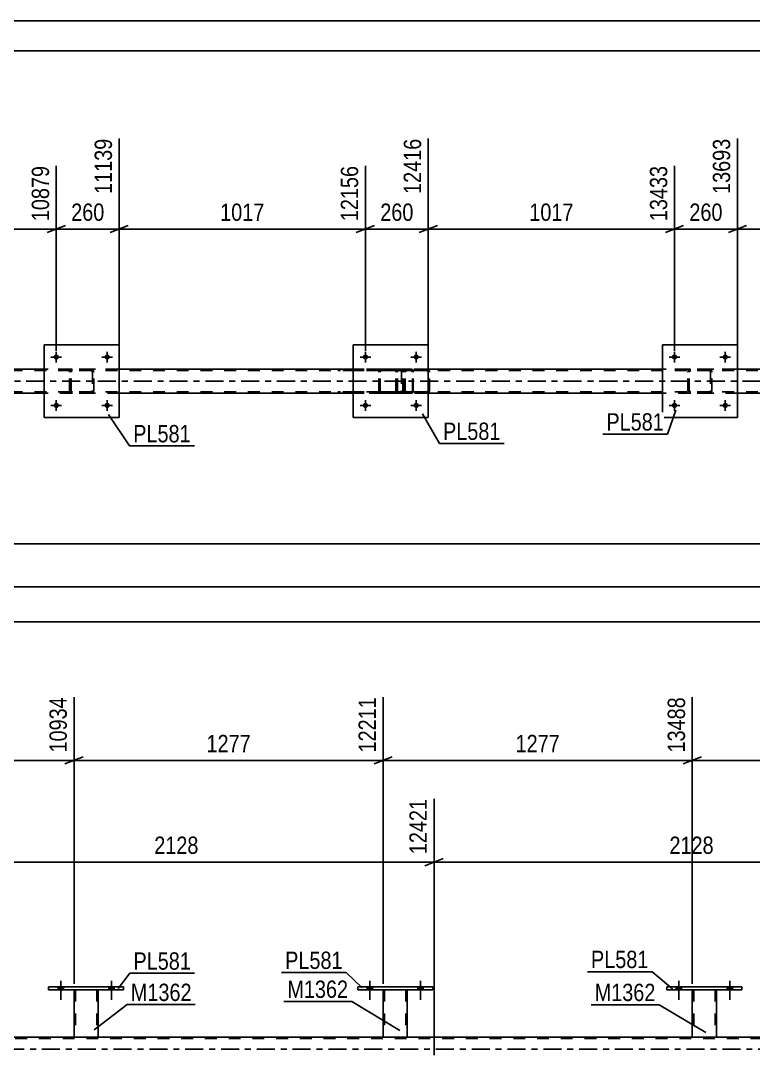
# Model space of a CAD drawing. Header units: millimetres. Extents: x 0 to 841, y 0 to 594.
# Drawn here: x 476.2 to 597.3, y 422.9 to 594 of the extents above; entities that cross this region are included whole.
import ezdxf

# ---------------------------------------------------------------- set-up
doc = ezdxf.new("R2010")
doc.units = ezdxf.units.MM
doc.linetypes.add('DXK_LINE_DOT2', pattern=[3.9198, 1.9599, -1.9599])
doc.linetypes.add('DXK_LINE_DOT3', pattern=[5.9187, 2.979, -0.9799, 0.9799, -0.9799])
doc.styles.add('Arial Narrow', font='ARIALN.TTF', dxfattribs={"height": 0.2})

# ---------------------------------------------------------------- blocks, each defined once
blk = doc.blocks.new('Unknown-122568519-1133 - 12225')
at = {"color": 5, "linetype": 'Continuous'}
for p, q in [((841, 594), (0, 594)), ((836, 589), (5, 589))]:
    blk.add_line(p, q, dxfattribs=at)
blk = doc.blocks.new('Part-122568519-3938 - 3869')
at = {"color": 7, "linetype": 'DXK_LINE_DOT2'}
for p, q in [((586.48, 535.9), (586.52, 536.08)), ((586.52, 536.08), (586.48, 535.9)), ((586.48, 532.86), (586.48, 535.9)), ((586.72, 535.9), (586.74, 535.99)), ((586.72, 532.86), (586.72, 535.9)), ((586.74, 535.99), (586.79, 536.07)), ((586.78, 536.34), (586.96, 536.38)), ((586.96, 536.38), (586.78, 536.34)), ((586.79, 536.07), (586.87, 536.12)), ((586.87, 536.12), (586.96, 536.14)), ((590, 536.38), (586.96, 536.38)), ((590, 536.14), (586.96, 536.14)), ((590, 536.38), (590.19, 536.34)), ((590.19, 536.34), (590, 536.38)), ((590, 536.14), (590.09, 536.12)), ((590.09, 536.12), (590.17, 536.07)), ((590.17, 536.07), (590.22, 535.99)), ((590.22, 535.99), (590.24, 535.9)), ((590.24, 535.9), (590.24, 532.86)), ((590.45, 536.08), (590.48, 535.9)), ((590.48, 535.9), (590.45, 536.08)), ((590.48, 532.86), (590.48, 535.9)), ((586.52, 532.67), (586.48, 532.86)), ((586.48, 532.86), (586.52, 532.67)), ((586.74, 532.77), (586.72, 532.86)), ((586.79, 532.69), (586.74, 532.77)), ((586.96, 532.38), (586.78, 532.41)), ((586.78, 532.41), (586.96, 532.38)), ((586.87, 532.64), (586.79, 532.69)), ((586.96, 532.62), (586.87, 532.64)), ((590, 532.62), (586.96, 532.62)), ((590, 532.38), (586.96, 532.38)), ((590.09, 532.64), (590, 532.62)), ((590.19, 532.41), (590, 532.38)), ((590, 532.38), (590.19, 532.41)), ((590.17, 532.69), (590.09, 532.64)), ((590.22, 532.77), (590.17, 532.69)), ((590.24, 532.86), (590.22, 532.77)), ((590.48, 532.86), (590.45, 532.67)), ((590.45, 532.67), (590.48, 532.86))]:
    blk.add_line(p, q, dxfattribs=at)
at = {"color": 7, "linetype": 'DXK_LINE_DOT3'}
blk.add_line((588.48, 534.38), (588.48, 534.38), dxfattribs=at)
at = {"color": 7, "linetype": 'DXK_LINE_DOT2'}
for centre, start, end in [((586.96, 535.9), 112.5, 157.5), ((586.96, 535.9), 112.5, 157.5), ((590, 535.9), 22.5, 67.5), ((590, 535.9), 22.5, 67.5), ((586.96, 532.86), 202.5, 247.5), ((586.96, 532.86), 202.5, 247.5), ((590, 532.86), 292.5, 337.5), ((590, 532.86), 292.5, 337.5)]:
    blk.add_arc(centre, 0.48, start, end, dxfattribs=at)
blk = doc.blocks.new('Part-122568519-4022 - 3869')
at = {"color": 7, "linetype": 'DXK_LINE_DOT2'}
for p, q in [((747.02, 536.14), (104.28, 536.14)), ((747.02, 536.38), (122.56, 536.38)), ((492.52, 536.38), (480.12, 536.38)), ((543.6, 536.38), (531.2, 536.38)), ((594.68, 536.38), (582.28, 536.38)), ((747.02, 532.62), (104.28, 532.62)), ((492.52, 532.38), (480.12, 532.38)), ((543.6, 532.38), (531.2, 532.38)), ((594.68, 532.38), (582.28, 532.38))]:
    blk.add_line(p, q, dxfattribs=at)
at = {"color": 2, "linetype": 'Continuous'}
for p, q in [((480.12, 536.38), (441.44, 536.38)), ((531.2, 536.38), (492.52, 536.38)), ((582.28, 536.38), (543.6, 536.38)), ((623.32, 536.38), (594.68, 536.38)), ((480.12, 532.38), (441.44, 532.38)), ((531.2, 532.38), (492.52, 532.38)), ((582.28, 532.38), (543.6, 532.38)), ((623.33, 532.38), (594.68, 532.38))]:
    blk.add_line(p, q, dxfattribs=at)
at = {"color": 7, "linetype": 'DXK_LINE_DOT3'}
blk.add_line((104.28, 534.38), (747.02, 534.38), dxfattribs=at)
blk = doc.blocks.new('Part-122568519-4059 - 3869')
at = {"color": 7, "linetype": 'DXK_LINE_DOT2'}
for p, q in [((484.32, 535.9), (484.36, 536.08)), ((484.36, 536.08), (484.32, 535.9)), ((484.32, 532.86), (484.32, 535.9)), ((484.56, 535.9), (484.58, 535.99)), ((484.56, 532.86), (484.56, 535.9)), ((484.58, 535.99), (484.63, 536.07)), ((484.62, 536.34), (484.8, 536.38)), ((484.8, 536.38), (484.62, 536.34)), ((484.63, 536.07), (484.71, 536.12)), ((484.71, 536.12), (484.8, 536.14)), ((487.84, 536.38), (484.8, 536.38)), ((487.84, 536.14), (484.8, 536.14)), ((487.84, 536.38), (488.02, 536.34)), ((488.02, 536.34), (487.84, 536.38)), ((487.84, 536.14), (487.93, 536.12)), ((487.93, 536.12), (488.01, 536.07)), ((488.01, 536.07), (488.06, 535.99)), ((488.06, 535.99), (488.08, 535.9)), ((488.08, 535.9), (488.08, 532.86)), ((488.28, 536.08), (488.32, 535.9)), ((488.32, 535.9), (488.28, 536.08)), ((488.32, 532.86), (488.32, 535.9)), ((484.36, 532.67), (484.32, 532.86)), ((484.32, 532.86), (484.36, 532.67)), ((484.58, 532.77), (484.56, 532.86)), ((484.63, 532.69), (484.58, 532.77)), ((484.8, 532.38), (484.62, 532.41)), ((484.62, 532.41), (484.8, 532.38)), ((484.71, 532.64), (484.63, 532.69)), ((484.8, 532.62), (484.71, 532.64)), ((487.84, 532.62), (484.8, 532.62)), ((487.84, 532.38), (484.8, 532.38)), ((487.93, 532.64), (487.84, 532.62)), ((488.02, 532.41), (487.84, 532.38)), ((487.84, 532.38), (488.02, 532.41)), ((488.01, 532.69), (487.93, 532.64)), ((488.06, 532.77), (488.01, 532.69)), ((488.08, 532.86), (488.06, 532.77)), ((488.32, 532.86), (488.28, 532.67)), ((488.28, 532.67), (488.32, 532.86))]:
    blk.add_line(p, q, dxfattribs=at)
at = {"color": 7, "linetype": 'DXK_LINE_DOT3'}
blk.add_line((486.32, 534.38), (486.32, 534.38), dxfattribs=at)
at = {"color": 7, "linetype": 'DXK_LINE_DOT2'}
for centre, start, end in [((484.8, 535.9), 112.5, 157.5), ((484.8, 535.9), 112.5, 157.5), ((487.84, 535.9), 22.5, 67.5), ((487.84, 535.9), 22.5, 67.5), ((484.8, 532.86), 202.5, 247.5), ((484.8, 532.86), 202.5, 247.5), ((487.84, 532.86), 292.5, 337.5), ((487.84, 532.86), 292.5, 337.5)]:
    blk.add_arc(centre, 0.48, start, end, dxfattribs=at)
blk = doc.blocks.new('Part-122568519-3993 - 3869')
at = {"color": 7, "linetype": 'DXK_LINE_DOT2'}
for p, q in [((540.82, 536.38), (528.67, 536.38)), ((540.82, 536.14), (528.67, 536.14)), ((538.27, 536.08), (538.23, 535.9)), ((538.23, 532.86), (538.23, 535.9)), ((538.48, 535.9), (538.5, 535.99)), ((538.48, 532.86), (538.48, 535.9)), ((538.5, 535.99), (538.55, 536.07)), ((538.73, 536.38), (538.54, 536.34)), ((538.55, 536.07), (538.64, 536.12)), ((538.64, 536.12), (538.73, 536.14)), ((539.55, 536.14), (539.55, 536.38)), ((540.93, 536.34), (540.82, 536.38)), ((540.82, 536.14), (540.88, 536.12)), ((540.88, 536.12), (540.92, 536.07)), ((540.92, 536.07), (540.95, 535.99)), ((541.01, 536.24), (540.93, 536.34)), ((540.95, 535.99), (540.96, 535.9)), ((540.96, 532.86), (540.96, 535.9)), ((541.07, 536.08), (541.01, 536.24)), ((541.09, 535.9), (541.07, 536.08)), ((541.09, 532.86), (541.09, 535.9)), ((540.82, 532.62), (528.67, 532.62)), ((540.82, 532.38), (528.67, 532.38)), ((538.23, 532.86), (538.27, 532.67)), ((538.5, 532.77), (538.48, 532.86)), ((538.55, 532.69), (538.5, 532.77)), ((538.54, 532.42), (538.73, 532.38)), ((538.64, 532.64), (538.55, 532.69)), ((538.73, 532.62), (538.64, 532.64)), ((539.55, 532.38), (539.55, 532.62)), ((540.88, 532.64), (540.82, 532.62)), ((540.82, 532.38), (540.93, 532.42)), ((540.92, 532.69), (540.88, 532.64)), ((540.95, 532.77), (540.92, 532.69)), ((540.93, 532.42), (541.01, 532.52)), ((540.96, 532.86), (540.95, 532.77)), ((541.01, 532.52), (541.07, 532.67)), ((541.07, 532.67), (541.09, 532.86))]:
    blk.add_line(p, q, dxfattribs=at)
for centre, start, end in [((538.72, 535.88), 111.1941, 156.1506), ((538.72, 532.87), 203.8494, 248.8059)]:
    blk.add_arc(centre, 0.492, start, end, dxfattribs=at)
blk = doc.blocks.new('Part-122568519-4032 - 3869')
at = {"color": 7, "linetype": 'DXK_LINE_DOT2'}
for p, q in [((539.59, 536.08), (539.55, 535.9)), ((539.55, 532.86), (539.55, 535.9)), ((539.8, 535.9), (539.82, 535.99)), ((539.8, 532.86), (539.8, 535.9)), ((539.82, 535.99), (539.88, 536.07)), ((540.06, 536.38), (539.86, 536.34)), ((539.88, 536.07), (539.96, 536.12)), ((539.96, 536.12), (540.06, 536.14)), ((555.05, 536.38), (540.06, 536.38)), ((555.05, 536.14), (540.06, 536.14)), ((543.49, 536.34), (543.29, 536.38)), ((543.29, 536.14), (543.39, 536.12)), ((543.39, 536.12), (543.47, 536.07)), ((543.47, 536.07), (543.53, 535.99)), ((543.53, 535.99), (543.55, 535.9)), ((543.55, 532.86), (543.55, 535.9)), ((543.77, 536.07), (543.76, 536.08)), ((543.8, 535.9), (543.77, 536.07)), ((543.8, 532.86), (543.8, 535.9)), ((539.55, 532.86), (539.59, 532.67)), ((539.82, 532.77), (539.8, 532.86)), ((539.88, 532.69), (539.82, 532.77)), ((539.86, 532.42), (540.06, 532.38)), ((539.96, 532.64), (539.88, 532.69)), ((540.06, 532.62), (539.96, 532.64)), ((555.05, 532.62), (540.06, 532.62)), ((555.05, 532.38), (540.06, 532.38)), ((543.39, 532.64), (543.29, 532.62)), ((543.29, 532.38), (543.49, 532.42)), ((543.47, 532.69), (543.39, 532.64)), ((543.53, 532.77), (543.47, 532.69)), ((543.55, 532.86), (543.53, 532.77)), ((543.76, 532.67), (543.78, 532.77)), ((543.78, 532.77), (543.8, 532.86))]:
    blk.add_line(p, q, dxfattribs=at)
for centre, start, end in [((540.04, 535.88), 110.7583, 155.68), ((543.31, 535.88), 24.32, 69.2417), ((540.04, 532.88), 204.32, 249.2417), ((543.31, 532.88), 290.7583, 335.68)]:
    blk.add_arc(centre, 0.496, start, end, dxfattribs=at)
blk = doc.blocks.new('Part-122568519-4064 - 3869')
at = {"color": 2, "linetype": 'Continuous'}
for p, q in [((480.12, 540.38), (480.12, 528.38)), ((480.12, 540.38), (492.52, 540.38)), ((492.52, 540.38), (492.52, 528.38)), ((480.12, 528.38), (492.52, 528.38))]:
    blk.add_line(p, q, dxfattribs=at)
blk = doc.blocks.new('Part-122568519-4065 - 3869')
at = {"color": 7, "linetype": 'DXK_LINE_DOT2'}
for p, q in [((535.4, 535.9), (535.44, 536.08)), ((535.44, 536.08), (535.4, 535.9)), ((535.4, 532.86), (535.4, 535.9)), ((535.64, 535.9), (535.66, 535.99)), ((535.64, 532.86), (535.64, 535.9)), ((535.66, 535.99), (535.71, 536.07)), ((535.7, 536.34), (535.88, 536.38)), ((535.88, 536.38), (535.7, 536.34)), ((535.71, 536.07), (535.79, 536.12)), ((535.79, 536.12), (535.88, 536.14)), ((538.92, 536.38), (535.88, 536.38)), ((538.92, 536.14), (535.88, 536.14)), ((538.92, 536.38), (539.1, 536.34)), ((539.1, 536.34), (538.92, 536.38)), ((538.92, 536.14), (539.01, 536.12)), ((539.01, 536.12), (539.09, 536.07)), ((539.09, 536.07), (539.14, 535.99)), ((539.14, 535.99), (539.16, 535.9)), ((539.16, 535.9), (539.16, 532.86)), ((539.36, 536.08), (539.4, 535.9)), ((539.4, 535.9), (539.36, 536.08)), ((539.4, 532.86), (539.4, 535.9)), ((535.44, 532.67), (535.4, 532.86)), ((535.4, 532.86), (535.44, 532.67)), ((535.66, 532.77), (535.64, 532.86)), ((535.71, 532.69), (535.66, 532.77)), ((535.88, 532.38), (535.7, 532.41)), ((535.7, 532.41), (535.88, 532.38)), ((535.79, 532.64), (535.71, 532.69)), ((535.88, 532.62), (535.79, 532.64)), ((538.92, 532.62), (535.88, 532.62)), ((538.92, 532.38), (535.88, 532.38)), ((539.01, 532.64), (538.92, 532.62)), ((539.1, 532.41), (538.92, 532.38)), ((538.92, 532.38), (539.1, 532.41)), ((539.09, 532.69), (539.01, 532.64)), ((539.14, 532.77), (539.09, 532.69)), ((539.16, 532.86), (539.14, 532.77)), ((539.4, 532.86), (539.36, 532.67)), ((539.36, 532.67), (539.4, 532.86))]:
    blk.add_line(p, q, dxfattribs=at)
at = {"color": 7, "linetype": 'DXK_LINE_DOT3'}
blk.add_line((537.4, 534.38), (537.4, 534.38), dxfattribs=at)
at = {"color": 7, "linetype": 'DXK_LINE_DOT2'}
for centre, start, end in [((535.88, 535.9), 112.5, 157.5), ((535.88, 535.9), 112.5, 157.5), ((538.92, 535.9), 22.5, 67.5), ((538.92, 535.9), 22.5, 67.5), ((535.88, 532.86), 202.5, 247.5), ((535.88, 532.86), 202.5, 247.5), ((538.92, 532.86), 292.5, 337.5), ((538.92, 532.86), 292.5, 337.5)]:
    blk.add_arc(centre, 0.48, start, end, dxfattribs=at)
blk = doc.blocks.new('Part-122568519-4070 - 3869')
at = {"color": 2, "linetype": 'Continuous'}
for p, q in [((531.2, 540.38), (531.2, 528.38)), ((531.2, 540.38), (543.6, 540.38)), ((543.6, 540.38), (543.6, 528.38)), ((531.2, 528.38), (543.6, 528.38))]:
    blk.add_line(p, q, dxfattribs=at)
blk = doc.blocks.new('Bolt-122568519-4153 - 3869')
at = {"linetype": 'Continuous'}
for points in [[(533.64, 530.38, -1), (532.76, 530.38, -1)], [(542.04, 530.38, -1), (541.16, 530.38, -1)]]:
    blk.add_hatch(color=1, dxfattribs=at).paths.add_polyline_path(points)
at = {"color": 1, "linetype": 'Continuous'}
for p, q in [((533.2, 531.26), (533.2, 529.5)), ((541.6, 531.26), (541.6, 529.5)), ((532.32, 530.38), (534.08, 530.38)), ((540.72, 530.38), (542.48, 530.38))]:
    blk.add_line(p, q, dxfattribs=at)
blk = doc.blocks.new('Part-122568519-4083 - 3869')
at = {"color": 2, "linetype": 'Continuous'}
for p, q in [((582.28, 540.38), (582.28, 528.38)), ((582.28, 540.38), (594.68, 540.38)), ((594.68, 540.38), (594.68, 528.38)), ((582.28, 528.38), (594.68, 528.38))]:
    blk.add_line(p, q, dxfattribs=at)
blk = doc.blocks.new('Bolt-122568519-4109 - 3869')
at = {"linetype": 'Continuous'}
for points in [[(482.56, 530.38, -1), (481.68, 530.38, -1)], [(490.96, 530.38, -1), (490.08, 530.38, -1)]]:
    blk.add_hatch(color=1, dxfattribs=at).paths.add_polyline_path(points)
at = {"color": 1, "linetype": 'Continuous'}
for p, q in [((482.12, 531.26), (482.12, 529.5)), ((490.52, 531.26), (490.52, 529.5)), ((481.24, 530.38), (483, 530.38)), ((489.64, 530.38), (491.4, 530.38))]:
    blk.add_line(p, q, dxfattribs=at)
blk = doc.blocks.new('Bolt-122568519-4110 - 3869')
at = {"linetype": 'Continuous'}
for points in [[(482.56, 538.38, -1), (481.68, 538.38, -1)], [(490.96, 538.38, -1), (490.08, 538.38, -1)]]:
    blk.add_hatch(color=1, dxfattribs=at).paths.add_polyline_path(points)
at = {"color": 1, "linetype": 'Continuous'}
for p, q in [((482.12, 539.26), (482.12, 537.5)), ((490.52, 539.26), (490.52, 537.5)), ((481.24, 538.38), (483, 538.38)), ((489.64, 538.38), (491.4, 538.38))]:
    blk.add_line(p, q, dxfattribs=at)
blk = doc.blocks.new('Bolt-122568519-4142 - 3869')
at = {"linetype": 'Continuous'}
for points in [[(533.64, 538.38, -1), (532.76, 538.38, -1)], [(542.04, 538.38, -1), (541.16, 538.38, -1)]]:
    blk.add_hatch(color=1, dxfattribs=at).paths.add_polyline_path(points)
at = {"color": 1, "linetype": 'Continuous'}
for p, q in [((533.2, 539.26), (533.2, 537.5)), ((541.6, 539.26), (541.6, 537.5)), ((532.32, 538.38), (534.08, 538.38)), ((540.72, 538.38), (542.48, 538.38))]:
    blk.add_line(p, q, dxfattribs=at)
blk = doc.blocks.new('Bolt-122568519-4143 - 3869')
at = {"linetype": 'Continuous'}
for points in [[(584.72, 530.38, -1), (583.84, 530.38, -1)], [(593.12, 530.38, -1), (592.24, 530.38, -1)]]:
    blk.add_hatch(color=1, dxfattribs=at).paths.add_polyline_path(points)
at = {"color": 1, "linetype": 'Continuous'}
for p, q in [((584.28, 531.26), (584.28, 529.5)), ((592.68, 531.26), (592.68, 529.5)), ((583.4, 530.38), (585.16, 530.38)), ((591.8, 530.38), (593.56, 530.38))]:
    blk.add_line(p, q, dxfattribs=at)
blk = doc.blocks.new('Bolt-122568519-4144 - 3869')
at = {"linetype": 'Continuous'}
for points in [[(584.72, 538.38, -1), (583.84, 538.38, -1)], [(593.12, 538.38, -1), (592.24, 538.38, -1)]]:
    blk.add_hatch(color=1, dxfattribs=at).paths.add_polyline_path(points)
at = {"color": 1, "linetype": 'Continuous'}
for p, q in [((584.28, 539.26), (584.28, 537.5)), ((592.68, 539.26), (592.68, 537.5)), ((583.4, 538.38), (585.16, 538.38)), ((591.8, 538.38), (593.56, 538.38))]:
    blk.add_line(p, q, dxfattribs=at)
blk = doc.blocks.new('Part-122568519-5319 - 5055')
at = {"color": 7, "linetype": 'DXK_LINE_DOT2'}
for p, q in [((747.76, 425.66), (47.68, 425.66)), ((489.05, 425.9), (485.05, 425.9)), ((540.13, 425.9), (536.13, 425.9)), ((591.22, 425.9), (587.22, 425.9))]:
    blk.add_line(p, q, dxfattribs=at)
at = {"color": 2, "linetype": 'Continuous'}
for p, q in [((485.05, 425.9), (437.97, 425.9)), ((536.13, 425.9), (489.05, 425.9)), ((587.22, 425.9), (540.13, 425.9)), ((624.06, 425.9), (591.22, 425.9))]:
    blk.add_line(p, q, dxfattribs=at)
at = {"color": 7, "linetype": 'DXK_LINE_DOT3'}
blk.add_line((47.68, 423.9), (747.76, 423.9), dxfattribs=at)
blk = doc.blocks.new('Part-122568519-5460 - 5055')
at = {"color": 2, "linetype": 'Continuous'}
for p, q in [((480.85, 434.22), (480.85, 433.74)), ((493.25, 434.22), (480.85, 434.22)), ((480.85, 433.74), (493.25, 433.74)), ((493.25, 433.74), (493.25, 434.22))]:
    blk.add_line(p, q, dxfattribs=at)
blk = doc.blocks.new('Part-122568519-5338 - 5055')
at = {"color": 2, "linetype": 'Continuous'}
for p, q in [((536.13, 433.74), (536.13, 425.9)), ((540.13, 433.74), (540.13, 425.9)), ((536.13, 425.9), (540.13, 425.9))]:
    blk.add_line(p, q, dxfattribs=at)
at = {"color": 7, "linetype": 'DXK_LINE_DOT2'}
for p, q in [((536.13, 433.74), (540.13, 433.74)), ((536.13, 433.74), (536.13, 433.74)), ((536.13, 433.74), (536.13, 433.74)), ((536.37, 433.74), (536.37, 425.9)), ((539.89, 433.74), (539.89, 425.9)), ((540.13, 433.74), (540.13, 433.74)), ((540.13, 433.74), (540.13, 433.74)), ((539.84, 425.9), (539.88, 425.9)), ((539.84, 425.9), (539.88, 425.9)), ((539.88, 425.9), (539.89, 425.9)), ((539.88, 425.9), (539.89, 425.9))]:
    blk.add_line(p, q, dxfattribs=at)
blk = doc.blocks.new('Part-122568519-5343 - 5055')
at = {"color": 2, "linetype": 'Continuous'}
for p, q in [((531.93, 434.22), (531.93, 433.74)), ((544.33, 434.22), (531.93, 434.22)), ((531.93, 433.74), (544.33, 433.74)), ((544.33, 433.74), (544.33, 434.22))]:
    blk.add_line(p, q, dxfattribs=at)
blk = doc.blocks.new('Part-122568519-5353 - 5055')
at = {"color": 2, "linetype": 'Continuous'}
for p, q in [((587.22, 433.74), (587.22, 425.9)), ((591.22, 433.74), (591.22, 425.9)), ((587.22, 425.9), (591.22, 425.9))]:
    blk.add_line(p, q, dxfattribs=at)
at = {"color": 7, "linetype": 'DXK_LINE_DOT2'}
for p, q in [((587.22, 433.74), (591.22, 433.74)), ((587.22, 433.74), (587.22, 433.74)), ((587.22, 433.74), (587.22, 433.74)), ((587.46, 433.74), (587.46, 425.9)), ((590.98, 433.74), (590.98, 425.9)), ((591.22, 433.74), (591.22, 433.74)), ((591.22, 433.74), (591.22, 433.74)), ((590.92, 425.9), (590.96, 425.9)), ((590.92, 425.9), (590.96, 425.9)), ((590.96, 425.9), (590.98, 425.9)), ((590.96, 425.9), (590.98, 425.9))]:
    blk.add_line(p, q, dxfattribs=at)
blk = doc.blocks.new('Part-122568519-5358 - 5055')
at = {"color": 2, "linetype": 'Continuous'}
for p, q in [((583.02, 434.22), (583.02, 433.74)), ((595.42, 434.22), (583.02, 434.22)), ((583.02, 433.74), (595.42, 433.74)), ((595.42, 433.74), (595.42, 434.22))]:
    blk.add_line(p, q, dxfattribs=at)
blk = doc.blocks.new('Bolt-122568519-5420 - 5055')
at = {"linetype": 'Continuous'}
for points in [[(482.41, 433.74), (483.29, 433.74), (483.29, 434.22), (482.41, 434.22)], [(490.81, 433.74), (491.69, 433.74), (491.69, 434.22), (490.81, 434.22)]]:
    blk.add_hatch(color=1, dxfattribs=at).paths.add_polyline_path(points)
at = {"color": 1, "linetype": 'Continuous'}
for p, q in [((482.85, 435.22), (482.85, 432.1)), ((491.25, 435.22), (491.25, 432.1)), ((482.41, 434.22), (482.41, 433.74)), ((483.29, 434.22), (483.29, 433.74)), ((490.81, 434.22), (490.81, 433.74)), ((491.69, 434.22), (491.69, 433.74))]:
    blk.add_line(p, q, dxfattribs=at)
blk = doc.blocks.new('Bolt-122568519-5421 - 5055')
at = {"linetype": 'Continuous'}
for points in [[(482.41, 433.74), (483.29, 433.74), (483.29, 434.22), (482.41, 434.22)], [(490.81, 433.74), (491.69, 433.74), (491.69, 434.22), (490.81, 434.22)]]:
    blk.add_hatch(color=1, dxfattribs=at).paths.add_polyline_path(points)
at = {"color": 1, "linetype": 'Continuous'}
for p, q in [((482.85, 435.22), (482.85, 432.1)), ((491.25, 435.22), (491.25, 432.1)), ((482.41, 434.22), (482.41, 433.74)), ((483.29, 434.22), (483.29, 433.74)), ((490.81, 434.22), (490.81, 433.74)), ((491.69, 434.22), (491.69, 433.74))]:
    blk.add_line(p, q, dxfattribs=at)
blk = doc.blocks.new('Bolt-122568519-5422 - 5055')
at = {"linetype": 'Continuous'}
for points in [[(533.49, 433.74), (534.37, 433.74), (534.37, 434.22), (533.49, 434.22)], [(541.89, 433.74), (542.77, 433.74), (542.77, 434.22), (541.89, 434.22)]]:
    blk.add_hatch(color=1, dxfattribs=at).paths.add_polyline_path(points)
at = {"color": 1, "linetype": 'Continuous'}
for p, q in [((533.93, 435.22), (533.93, 432.1)), ((542.33, 435.22), (542.33, 432.1)), ((533.49, 434.22), (533.49, 433.74)), ((534.37, 434.22), (534.37, 433.74)), ((541.89, 434.22), (541.89, 433.74)), ((542.77, 434.22), (542.77, 433.74))]:
    blk.add_line(p, q, dxfattribs=at)
blk = doc.blocks.new('Bolt-122568519-5425 - 5055')
at = {"linetype": 'Continuous'}
for points in [[(533.49, 433.74), (534.37, 433.74), (534.37, 434.22), (533.49, 434.22)], [(541.89, 433.74), (542.77, 433.74), (542.77, 434.22), (541.89, 434.22)]]:
    blk.add_hatch(color=1, dxfattribs=at).paths.add_polyline_path(points)
at = {"color": 1, "linetype": 'Continuous'}
for p, q in [((533.93, 435.22), (533.93, 432.1)), ((542.33, 435.22), (542.33, 432.1)), ((533.49, 434.22), (533.49, 433.74)), ((534.37, 434.22), (534.37, 433.74)), ((541.89, 434.22), (541.89, 433.74)), ((542.77, 434.22), (542.77, 433.74))]:
    blk.add_line(p, q, dxfattribs=at)
blk = doc.blocks.new('Bolt-122568519-5426 - 5055')
at = {"linetype": 'Continuous'}
for points in [[(584.58, 433.74), (585.46, 433.74), (585.46, 434.22), (584.58, 434.22)], [(592.98, 433.74), (593.86, 433.74), (593.86, 434.22), (592.98, 434.22)]]:
    blk.add_hatch(color=1, dxfattribs=at).paths.add_polyline_path(points)
at = {"color": 1, "linetype": 'Continuous'}
for p, q in [((585.02, 435.22), (585.02, 432.1)), ((593.42, 435.22), (593.42, 432.1)), ((584.58, 434.22), (584.58, 433.74)), ((585.46, 434.22), (585.46, 433.74)), ((592.98, 434.22), (592.98, 433.74)), ((593.86, 434.22), (593.86, 433.74))]:
    blk.add_line(p, q, dxfattribs=at)
blk = doc.blocks.new('Bolt-122568519-5427 - 5055')
at = {"linetype": 'Continuous'}
for points in [[(584.58, 433.74), (585.46, 433.74), (585.46, 434.22), (584.58, 434.22)], [(592.98, 433.74), (593.86, 433.74), (593.86, 434.22), (592.98, 434.22)]]:
    blk.add_hatch(color=1, dxfattribs=at).paths.add_polyline_path(points)
at = {"color": 1, "linetype": 'Continuous'}
for p, q in [((585.02, 435.22), (585.02, 432.1)), ((593.42, 435.22), (593.42, 432.1)), ((584.58, 434.22), (584.58, 433.74)), ((585.46, 434.22), (585.46, 433.74)), ((592.98, 434.22), (592.98, 433.74)), ((593.86, 434.22), (593.86, 433.74))]:
    blk.add_line(p, q, dxfattribs=at)
blk = doc.blocks.new('Part-122568519-5455 - 5055')
at = {"color": 2, "linetype": 'Continuous'}
for p, q in [((485.05, 433.74), (485.05, 425.9)), ((489.05, 433.74), (489.05, 425.9)), ((485.05, 425.9), (489.05, 425.9))]:
    blk.add_line(p, q, dxfattribs=at)
at = {"color": 7, "linetype": 'DXK_LINE_DOT2'}
for p, q in [((485.05, 433.74), (489.05, 433.74)), ((485.05, 433.74), (485.05, 433.74)), ((485.05, 433.74), (485.05, 433.74)), ((485.29, 433.74), (485.29, 425.9)), ((488.81, 433.74), (488.81, 425.9)), ((489.05, 433.74), (489.05, 433.74)), ((489.05, 433.74), (489.05, 433.74)), ((488.76, 425.9), (488.8, 425.9)), ((488.76, 425.9), (488.8, 425.9)), ((488.8, 425.9), (488.81, 425.9)), ((488.8, 425.9), (488.81, 425.9))]:
    blk.add_line(p, q, dxfattribs=at)
blk = doc.blocks.new('StraightDimension-122568519-4648 - 3869')
at = {"color": 7, "linetype": 'Continuous'}
for p, q in [((594.68, 537.38), (594.68, 574.49)), ((626.92, 542.54), (626.92, 569.99)), ((596.18, 560.15), (593.18, 558.95)), ((594.68, 559.55), (626.92, 559.55)), ((625.42, 558.95), (628.42, 560.15))]:
    blk.add_line(p, q, dxfattribs=at)
at = {"color": 0, "linetype": 'Continuous'}
blk.add_wipeout([(626.32, 570.59), (622.12, 570.59), (622.12, 560.25), (626.32, 560.25)], dxfattribs=at)
at = {"color": 0}
blk.add_wipeout([(614.14, 560.3), (614.14, 564.5), (607.46, 564.5), (607.46, 560.3)], dxfattribs=at)
at = {"color": 3, "linetype": 'Continuous', "style": 'Arial Narrow'}
blk.add_text('14499', height=2.863, rotation=90.0002, dxfattribs=at).set_placement((625.72, 560.85))
at = {"color": 3, "style": 'Arial Narrow'}
blk.add_text('806', height=2.863, dxfattribs=at).set_placement((608.06, 560.9))
blk = doc.blocks.new('StraightDimension-122568519-4487 - 3869')
at = {"color": 7, "linetype": 'Continuous'}
blk.add_line((61.72, 494.61), (747.66, 494.61), dxfattribs=at)
blk = doc.blocks.new('StraightDimension-122568519-4349 - 3869')
at = {"color": 7, "linetype": 'Continuous'}
blk.add_line((62.36, 507.46), (626.93, 507.46), dxfattribs=at)
blk = doc.blocks.new('StraightDimension-122568519-4717 - 3869')
at = {"color": 7, "linetype": 'Continuous'}
for p, q in [((492.52, 537.38), (492.52, 574.49)), ((533.2, 539.38), (533.2, 569.99)), ((494.02, 560.15), (491.02, 558.95)), ((492.52, 559.55), (533.2, 559.55)), ((531.7, 558.95), (534.7, 560.15))]:
    blk.add_line(p, q, dxfattribs=at)
at = {"color": 0, "linetype": 'Continuous'}
blk.add_wipeout([(532.6, 570.59), (528.4, 570.59), (528.4, 560.25), (532.6, 560.25)], dxfattribs=at)
at = {"color": 0}
blk.add_wipeout([(517.12, 560.3), (517.12, 564.5), (508.6, 564.5), (508.6, 560.3)], dxfattribs=at)
at = {"color": 3, "linetype": 'Continuous', "style": 'Arial Narrow'}
blk.add_text('12156', height=2.863, rotation=90.0002, dxfattribs=at).set_placement((532, 560.85))
at = {"color": 3, "style": 'Arial Narrow'}
blk.add_text('1017', height=2.863, dxfattribs=at).set_placement((509.2, 560.9))
blk = doc.blocks.new('StraightDimension-122568519-4508 - 3869')
at = {"color": 7, "linetype": 'Continuous'}
blk.add_line((62.36, 500.4), (747.02, 500.4), dxfattribs=at)
blk = doc.blocks.new('StraightDimension-122568519-4663 - 3869')
at = {"color": 7, "linetype": 'Continuous'}
for p, q in [((594.68, 537.38), (594.68, 574.49)), ((584.28, 539.38), (584.28, 569.99)), ((582.78, 558.95), (585.78, 560.15)), ((584.28, 559.55), (594.68, 559.55)), ((596.18, 560.15), (593.18, 558.95))]:
    blk.add_line(p, q, dxfattribs=at)
at = {"color": 0}
blk.add_wipeout([(592.82, 560.3), (592.82, 564.5), (586.14, 564.5), (586.14, 560.3)], dxfattribs=at)
at = {"color": 3, "style": 'Arial Narrow'}
blk.add_text('260', height=2.863, dxfattribs=at).set_placement((586.74, 560.9))
at = {"color": 0, "linetype": 'Continuous'}
blk.add_wipeout([(594.08, 575.09), (589.88, 575.09), (589.88, 564.75), (594.08, 564.75)], dxfattribs=at)
at = {"color": 3, "linetype": 'Continuous', "style": 'Arial Narrow'}
blk.add_text('13693', height=2.863, rotation=90.0002, dxfattribs=at).set_placement((593.48, 565.35))
blk = doc.blocks.new('StraightDimension-122568519-4681 - 3869')
at = {"color": 7, "linetype": 'Continuous'}
for p, q in [((543.6, 537.38), (543.6, 574.49)), ((584.28, 539.38), (584.28, 569.99)), ((545.1, 560.15), (542.1, 558.95)), ((543.6, 559.55), (584.28, 559.55)), ((582.78, 558.95), (585.78, 560.15))]:
    blk.add_line(p, q, dxfattribs=at)
at = {"color": 0, "linetype": 'Continuous'}
blk.add_wipeout([(583.68, 570.59), (579.48, 570.59), (579.48, 560.25), (583.68, 560.25)], dxfattribs=at)
at = {"color": 0}
blk.add_wipeout([(568.2, 560.3), (568.2, 564.5), (559.69, 564.5), (559.69, 560.3)], dxfattribs=at)
at = {"color": 3, "linetype": 'Continuous', "style": 'Arial Narrow'}
blk.add_text('13433', height=2.863, rotation=90.0002, dxfattribs=at).set_placement((583.08, 560.85))
at = {"color": 3, "style": 'Arial Narrow'}
blk.add_text('1017', height=2.863, dxfattribs=at).set_placement((560.29, 560.9))
blk = doc.blocks.new('StraightDimension-122568519-4699 - 3869')
at = {"color": 7, "linetype": 'Continuous'}
for p, q in [((543.6, 537.38), (543.6, 574.49)), ((533.2, 539.38), (533.2, 569.99)), ((531.7, 558.95), (534.7, 560.15)), ((533.2, 559.55), (543.6, 559.55)), ((545.1, 560.15), (542.1, 558.95))]:
    blk.add_line(p, q, dxfattribs=at)
at = {"color": 0}
blk.add_wipeout([(541.74, 560.3), (541.74, 564.5), (535.06, 564.5), (535.06, 560.3)], dxfattribs=at)
at = {"color": 3, "style": 'Arial Narrow'}
blk.add_text('260', height=2.863, dxfattribs=at).set_placement((535.66, 560.9))
at = {"color": 0, "linetype": 'Continuous'}
blk.add_wipeout([(543, 575.09), (538.8, 575.09), (538.8, 564.75), (543, 564.75)], dxfattribs=at)
at = {"color": 3, "linetype": 'Continuous', "style": 'Arial Narrow'}
blk.add_text('12416', height=2.863, rotation=90.0002, dxfattribs=at).set_placement((542.4, 565.35))
blk = doc.blocks.new('StraightDimension-122568519-4735 - 3869')
at = {"color": 7, "linetype": 'Continuous'}
for p, q in [((492.52, 537.38), (492.52, 574.49)), ((482.12, 539.38), (482.12, 569.99)), ((480.62, 558.95), (483.62, 560.15)), ((482.12, 559.55), (492.52, 559.55)), ((494.02, 560.15), (491.02, 558.95))]:
    blk.add_line(p, q, dxfattribs=at)
at = {"color": 0}
blk.add_wipeout([(490.66, 560.3), (490.66, 564.5), (483.98, 564.5), (483.98, 560.3)], dxfattribs=at)
at = {"color": 3, "style": 'Arial Narrow'}
blk.add_text('260', height=2.863, dxfattribs=at).set_placement((484.58, 560.9))
at = {"color": 0, "linetype": 'Continuous'}
blk.add_wipeout([(491.92, 575.09), (487.72, 575.09), (487.72, 564.75), (491.92, 564.75)], dxfattribs=at)
at = {"color": 3, "linetype": 'Continuous', "style": 'Arial Narrow'}
blk.add_text('11139', height=2.863, rotation=90.0002, dxfattribs=at).set_placement((491.32, 565.35))
blk = doc.blocks.new('StraightDimension-122568519-4753 - 3869')
at = {"color": 7, "linetype": 'Continuous'}
for p, q in [((441.44, 537.38), (441.44, 572.66)), ((482.12, 539.38), (482.12, 569.99)), ((442.94, 560.15), (439.94, 558.95)), ((441.44, 559.55), (482.12, 559.55)), ((480.62, 558.95), (483.62, 560.15))]:
    blk.add_line(p, q, dxfattribs=at)
at = {"color": 0, "linetype": 'Continuous'}
blk.add_wipeout([(481.52, 570.59), (477.32, 570.59), (477.32, 560.25), (481.52, 560.25)], dxfattribs=at)
at = {"color": 0}
blk.add_wipeout([(466.04, 560.3), (466.04, 564.5), (457.52, 564.5), (457.52, 560.3)], dxfattribs=at)
at = {"color": 3, "linetype": 'Continuous', "style": 'Arial Narrow'}
blk.add_text('10879', height=2.863, rotation=90.0002, dxfattribs=at).set_placement((480.92, 560.85))
at = {"color": 3, "style": 'Arial Narrow'}
blk.add_text('1017', height=2.863, dxfattribs=at).set_placement((458.12, 560.9))
blk = doc.blocks.new('StraightDimension-122568519-6323 - 5055')
at = {"color": 7, "linetype": 'Continuous'}
for p, q in [((587.22, 434.74), (587.22, 482.12)), ((638.3, 434.74), (638.3, 482.12)), ((588.72, 472.28), (585.72, 471.08)), ((636.8, 471.08), (639.8, 472.28)), ((587.22, 471.68), (638.3, 471.68))]:
    blk.add_line(p, q, dxfattribs=at)
at = {"color": 0, "linetype": 'Continuous'}
blk.add_wipeout([(637.7, 482.72), (633.5, 482.72), (633.5, 472.38), (637.7, 472.38)], dxfattribs=at)
at = {"color": 0}
blk.add_wipeout([(617.01, 472.43), (617.01, 476.63), (608.5, 476.63), (608.5, 472.43)], dxfattribs=at)
at = {"color": 3, "linetype": 'Continuous', "style": 'Arial Narrow'}
blk.add_text('14765', height=2.863, rotation=90.0002, dxfattribs=at).set_placement((637.1, 472.98))
at = {"color": 3, "style": 'Arial Narrow'}
blk.add_text('1277', height=2.863, dxfattribs=at).set_placement((609.1, 473.03))
blk = doc.blocks.new('StraightDimension-122568519-6293 - 5055')
at = {"color": 7, "linetype": 'Continuous'}
for p, q in [((485.05, 434.74), (485.05, 482.12)), ((433.97, 434.74), (433.97, 480.3)), ((435.47, 472.28), (432.47, 471.08)), ((483.55, 471.08), (486.55, 472.28)), ((433.97, 471.68), (485.05, 471.68))]:
    blk.add_line(p, q, dxfattribs=at)
at = {"color": 0, "linetype": 'Continuous'}
blk.add_wipeout([(484.45, 482.72), (480.25, 482.72), (480.25, 472.38), (484.45, 472.38)], dxfattribs=at)
at = {"color": 0}
blk.add_wipeout([(463.77, 472.43), (463.77, 476.63), (455.26, 476.63), (455.26, 472.43)], dxfattribs=at)
at = {"color": 3, "linetype": 'Continuous', "style": 'Arial Narrow'}
blk.add_text('10934', height=2.863, rotation=90.0002, dxfattribs=at).set_placement((483.85, 472.98))
at = {"color": 3, "style": 'Arial Narrow'}
blk.add_text('1277', height=2.863, dxfattribs=at).set_placement((455.86, 473.03))
blk = doc.blocks.new('StraightDimension-122568519-6033 - 5055')
at = {"color": 7, "linetype": 'Continuous'}
for p, q in [((459.4, 422.9), (459.4, 465.3)), ((544.54, 422.9), (544.54, 465.3)), ((460.9, 455.46), (457.9, 454.26)), ((543.04, 454.26), (546.04, 455.46)), ((459.4, 454.86), (544.54, 454.86))]:
    blk.add_line(p, q, dxfattribs=at)
at = {"color": 0, "linetype": 'Continuous'}
blk.add_wipeout([(543.94, 465.9), (539.74, 465.9), (539.74, 455.56), (543.94, 455.56)], dxfattribs=at)
at = {"color": 0}
blk.add_wipeout([(506.23, 455.61), (506.23, 459.81), (497.71, 459.81), (497.71, 455.61)], dxfattribs=at)
at = {"color": 3, "linetype": 'Continuous', "style": 'Arial Narrow'}
blk.add_text('12421', height=2.863, rotation=90.0002, dxfattribs=at).set_placement((543.34, 456.16))
at = {"color": 3, "style": 'Arial Narrow'}
blk.add_text('2128', height=2.863, dxfattribs=at).set_placement((498.31, 456.21))
blk = doc.blocks.new('StraightDimension-122568519-6303 - 5055')
at = {"color": 7, "linetype": 'Continuous'}
for p, q in [((485.05, 434.74), (485.05, 482.12)), ((536.13, 434.74), (536.13, 482.12)), ((486.55, 472.28), (483.55, 471.08)), ((534.63, 471.08), (537.63, 472.28)), ((485.05, 471.68), (536.13, 471.68))]:
    blk.add_line(p, q, dxfattribs=at)
at = {"color": 0, "linetype": 'Continuous'}
blk.add_wipeout([(535.53, 482.72), (531.33, 482.72), (531.33, 472.38), (535.53, 472.38)], dxfattribs=at)
at = {"color": 0}
blk.add_wipeout([(514.85, 472.43), (514.85, 476.63), (506.34, 476.63), (506.34, 472.43)], dxfattribs=at)
at = {"color": 3, "linetype": 'Continuous', "style": 'Arial Narrow'}
blk.add_text('12211', height=2.863, rotation=90.0002, dxfattribs=at).set_placement((534.93, 472.98))
at = {"color": 3, "style": 'Arial Narrow'}
blk.add_text('1277', height=2.863, dxfattribs=at).set_placement((506.94, 473.03))
blk = doc.blocks.new('StraightDimension-122568519-6019 - 5055')
at = {"color": 7, "linetype": 'Continuous'}
for p, q in [((544.54, 422.9), (544.54, 465.3)), ((629.67, 422.9), (629.67, 465.3)), ((546.04, 455.46), (543.04, 454.26)), ((628.17, 454.26), (631.17, 455.46)), ((544.54, 454.86), (629.67, 454.86))]:
    blk.add_line(p, q, dxfattribs=at)
at = {"color": 0, "linetype": 'Continuous'}
blk.add_wipeout([(629.07, 465.9), (624.87, 465.9), (624.87, 455.56), (629.07, 455.56)], dxfattribs=at)
at = {"color": 0}
blk.add_wipeout([(591.36, 455.61), (591.36, 459.81), (582.85, 459.81), (582.85, 455.61)], dxfattribs=at)
at = {"color": 3, "linetype": 'Continuous', "style": 'Arial Narrow'}
blk.add_text('14550', height=2.863, rotation=90.0002, dxfattribs=at).set_placement((628.47, 456.16))
at = {"color": 3, "style": 'Arial Narrow'}
blk.add_text('2128', height=2.863, dxfattribs=at).set_placement((583.45, 456.21))
blk = doc.blocks.new('StraightDimension-122568519-6313 - 5055')
at = {"color": 7, "linetype": 'Continuous'}
for p, q in [((536.13, 434.74), (536.13, 482.12)), ((587.22, 434.74), (587.22, 482.12)), ((537.63, 472.28), (534.63, 471.08)), ((585.72, 471.08), (588.72, 472.28)), ((536.13, 471.68), (587.22, 471.68))]:
    blk.add_line(p, q, dxfattribs=at)
at = {"color": 0, "linetype": 'Continuous'}
blk.add_wipeout([(586.62, 482.72), (582.42, 482.72), (582.42, 472.38), (586.62, 472.38)], dxfattribs=at)
at = {"color": 0}
blk.add_wipeout([(565.93, 472.43), (565.93, 476.63), (557.42, 476.63), (557.42, 472.43)], dxfattribs=at)
at = {"color": 3, "linetype": 'Continuous', "style": 'Arial Narrow'}
blk.add_text('13488', height=2.863, rotation=90.0002, dxfattribs=at).set_placement((586.02, 472.98))
at = {"color": 3, "style": 'Arial Narrow'}
blk.add_text('1277', height=2.863, dxfattribs=at).set_placement((558.02, 473.03))
blk = doc.blocks.new('Mark-122568519-4066 - 3869')
at = {"color": 0}
blk.add_wipeout([(555.54, 524.67), (555.54, 527.67), (546.03, 527.67), (546.03, 524.67)], dxfattribs=at)
blk.add_wipeout([(555.54, 524.67), (555.54, 527.67), (546.03, 527.67), (546.03, 524.67)], dxfattribs=at)
at = {"color": 30, "linetype": 'Continuous'}
for p, q in [((542.66, 528.99), (545.43, 524.07)), ((545.43, 524.07), (556.14, 524.07))]:
    blk.add_line(p, q, dxfattribs=at)
at = {"color": 3, "style": 'Arial Narrow'}
blk.add_text('PL581', height=2.863, dxfattribs=at).set_placement((546.03, 524.67))
blk = doc.blocks.new('Mark-122568519-4060 - 3869')
at = {"color": 0}
blk.add_wipeout([(504.33, 524.27), (504.33, 527.27), (494.83, 527.27), (494.83, 524.27)], dxfattribs=at)
blk.add_wipeout([(504.33, 524.27), (504.33, 527.27), (494.83, 527.27), (494.83, 524.27)], dxfattribs=at)
at = {"color": 30, "linetype": 'Continuous'}
for p, q in [((490.75, 528.9), (494.23, 523.67)), ((494.23, 523.67), (504.93, 523.67))]:
    blk.add_line(p, q, dxfattribs=at)
at = {"color": 3, "style": 'Arial Narrow'}
blk.add_text('PL581', height=2.863, dxfattribs=at).set_placement((494.83, 524.27))
blk = doc.blocks.new('Mark-122568519-4079 - 3869')
at = {"color": 0}
blk.add_wipeout([(582.54, 526.22), (582.54, 529.22), (573.03, 529.22), (573.03, 526.22)], dxfattribs=at)
blk.add_wipeout([(582.54, 526.22), (582.54, 529.22), (573.03, 529.22), (573.03, 526.22)], dxfattribs=at)
at = {"color": 30, "linetype": 'Continuous'}
for p in [(584.5, 529.6), (572.43, 525.62)]:
    blk.add_line(p, (583.14, 525.62), dxfattribs=at)
at = {"color": 3, "style": 'Arial Narrow'}
blk.add_text('PL581', height=2.863, dxfattribs=at).set_placement((573.03, 526.22))
blk = doc.blocks.new('Mark-122568519-5334 - 5055')
at = {"color": 0}
blk.add_wipeout([(530.35, 432.4), (530.35, 435.4), (520.3, 435.4), (520.3, 432.4)], dxfattribs=at)
blk.add_wipeout([(530.35, 432.4), (530.35, 435.4), (520.3, 435.4), (520.3, 432.4)], dxfattribs=at)
at = {"color": 30, "linetype": 'Continuous'}
for p in [(519.7, 431.8), (538.91, 427)]:
    blk.add_line(p, (530.95, 431.8), dxfattribs=at)
at = {"color": 3, "style": 'Arial Narrow'}
blk.add_text('M1362', height=2.863, dxfattribs=at).set_placement((520.3, 432.4))
blk = doc.blocks.new('Mark-122568519-5339 - 5055')
at = {"color": 0}
blk.add_wipeout([(529.44, 437.18), (529.44, 440.18), (519.94, 440.18), (519.94, 437.18)], dxfattribs=at)
blk.add_wipeout([(529.44, 437.18), (529.44, 440.18), (519.94, 440.18), (519.94, 437.18)], dxfattribs=at)
at = {"color": 30, "linetype": 'Continuous'}
for p in [(519.34, 436.58), (532.67, 434.08)]:
    blk.add_line(p, (530.04, 436.58), dxfattribs=at)
at = {"color": 3, "style": 'Arial Narrow'}
blk.add_text('PL581', height=2.863, dxfattribs=at).set_placement((519.94, 437.18))
blk = doc.blocks.new('Mark-122568519-5456 - 5055')
at = {"color": 0}
blk.add_wipeout([(504.37, 437.06), (504.37, 440.06), (494.87, 440.06), (494.87, 437.06)], dxfattribs=at)
blk.add_wipeout([(504.37, 437.06), (504.37, 440.06), (494.87, 440.06), (494.87, 437.06)], dxfattribs=at)
at = {"color": 30, "linetype": 'Continuous'}
for p, q in [((492.33, 433.94), (494.27, 436.46)), ((494.27, 436.46), (504.97, 436.46))]:
    blk.add_line(p, q, dxfattribs=at)
at = {"color": 3, "style": 'Arial Narrow'}
blk.add_text('PL581', height=2.863, dxfattribs=at).set_placement((494.87, 437.06))
blk = doc.blocks.new('Mark-122568519-5349 - 5055')
at = {"color": 0}
blk.add_wipeout([(581.14, 431.87), (581.14, 434.87), (571.09, 434.87), (571.09, 431.87)], dxfattribs=at)
blk.add_wipeout([(581.14, 431.87), (581.14, 434.87), (571.09, 434.87), (571.09, 431.87)], dxfattribs=at)
at = {"color": 30, "linetype": 'Continuous'}
for p in [(570.49, 431.27), (589.45, 426.65)]:
    blk.add_line(p, (581.74, 431.27), dxfattribs=at)
at = {"color": 3, "style": 'Arial Narrow'}
blk.add_text('M1362', height=2.863, dxfattribs=at).set_placement((571.09, 431.87))
blk = doc.blocks.new('Mark-122568519-5354 - 5055')
at = {"color": 0}
blk.add_wipeout([(579.99, 437.33), (579.99, 440.33), (570.48, 440.33), (570.48, 437.33)], dxfattribs=at)
blk.add_wipeout([(579.99, 437.33), (579.99, 440.33), (570.48, 440.33), (570.48, 437.33)], dxfattribs=at)
at = {"color": 30, "linetype": 'Continuous'}
for p in [(569.88, 436.73), (583.95, 433.87)]:
    blk.add_line(p, (580.59, 436.73), dxfattribs=at)
at = {"color": 3, "style": 'Arial Narrow'}
blk.add_text('PL581', height=2.863, dxfattribs=at).set_placement((570.48, 437.33))
blk = doc.blocks.new('Mark-122568519-5451 - 5055')
at = {"color": 0}
blk.add_wipeout([(504.49, 431.88), (504.49, 434.88), (494.44, 434.88), (494.44, 431.88)], dxfattribs=at)
blk.add_wipeout([(504.49, 431.88), (504.49, 434.88), (494.44, 434.88), (494.44, 431.88)], dxfattribs=at)
at = {"color": 30, "linetype": 'Continuous'}
for p, q in [((488.4, 427.13), (493.84, 431.28)), ((493.84, 431.28), (505.09, 431.28))]:
    blk.add_line(p, q, dxfattribs=at)
at = {"color": 3, "style": 'Arial Narrow'}
blk.add_text('M1362', height=2.863, dxfattribs=at).set_placement((494.44, 431.88))

msp = doc.modelspace()

# ---------------------------------------------------------------- block references
for name in ['Unknown-122568519-1133 - 12225', 'Part-122568519-4064 - 3869', 'Bolt-122568519-4110 - 3869', 'Part-122568519-4070 - 3869', 'Bolt-122568519-4142 - 3869', 'Part-122568519-4083 - 3869', 'Bolt-122568519-4144 - 3869', 'Part-122568519-4022 - 3869', 'Part-122568519-4059 - 3869', 'Part-122568519-3993 - 3869', 'Part-122568519-4065 - 3869', 'Part-122568519-4032 - 3869', 'Part-122568519-3938 - 3869', 'Bolt-122568519-4109 - 3869', 'Bolt-122568519-4153 - 3869', 'Bolt-122568519-4143 - 3869', 'Bolt-122568519-5420 - 5055', 'Bolt-122568519-5421 - 5055', 'Bolt-122568519-5422 - 5055', 'Bolt-122568519-5425 - 5055', 'Bolt-122568519-5426 - 5055', 'Bolt-122568519-5427 - 5055', 'Part-122568519-5460 - 5055', 'Part-122568519-5455 - 5055', 'Part-122568519-5343 - 5055', 'Part-122568519-5338 - 5055', 'Part-122568519-5358 - 5055', 'Part-122568519-5353 - 5055', 'Part-122568519-5319 - 5055']:
    msp.add_blockref(name, (0, 0))

# ---------------------------------------------------------------- next in the draw order: block references
for name in ['StraightDimension-122568519-4717 - 3869', 'StraightDimension-122568519-4648 - 3869', 'StraightDimension-122568519-4487 - 3869', 'StraightDimension-122568519-6293 - 5055', 'StraightDimension-122568519-6323 - 5055']:
    msp.add_blockref(name, (0, 0))

# ---------------------------------------------------------------- next in the draw order: block references
for name in ['StraightDimension-122568519-4735 - 3869', 'StraightDimension-122568519-4663 - 3869', 'StraightDimension-122568519-4349 - 3869', 'StraightDimension-122568519-6033 - 5055']:
    msp.add_blockref(name, (0, 0))

# ---------------------------------------------------------------- next in the draw order: block references
for name in ['StraightDimension-122568519-4681 - 3869', 'StraightDimension-122568519-4753 - 3869', 'StraightDimension-122568519-4508 - 3869', 'StraightDimension-122568519-6303 - 5055', 'StraightDimension-122568519-6019 - 5055']:
    msp.add_blockref(name, (0, 0))

# ---------------------------------------------------------------- next in the draw order: block references
for name in ['StraightDimension-122568519-4699 - 3869', 'Mark-122568519-4060 - 3869', 'Mark-122568519-4066 - 3869', 'Mark-122568519-4079 - 3869', 'StraightDimension-122568519-6313 - 5055', 'Mark-122568519-5456 - 5055']:
    msp.add_blockref(name, (0, 0))

# ---------------------------------------------------------------- next in the draw order: block references
for name in ['Mark-122568519-5451 - 5055', 'Mark-122568519-5334 - 5055', 'Mark-122568519-5349 - 5055']:
    msp.add_blockref(name, (0, 0))

# ---------------------------------------------------------------- next in the draw order: block references
for name in ['Mark-122568519-5339 - 5055', 'Mark-122568519-5354 - 5055']:
    msp.add_blockref(name, (0, 0))

doc.saveas('drawing.dxf')
